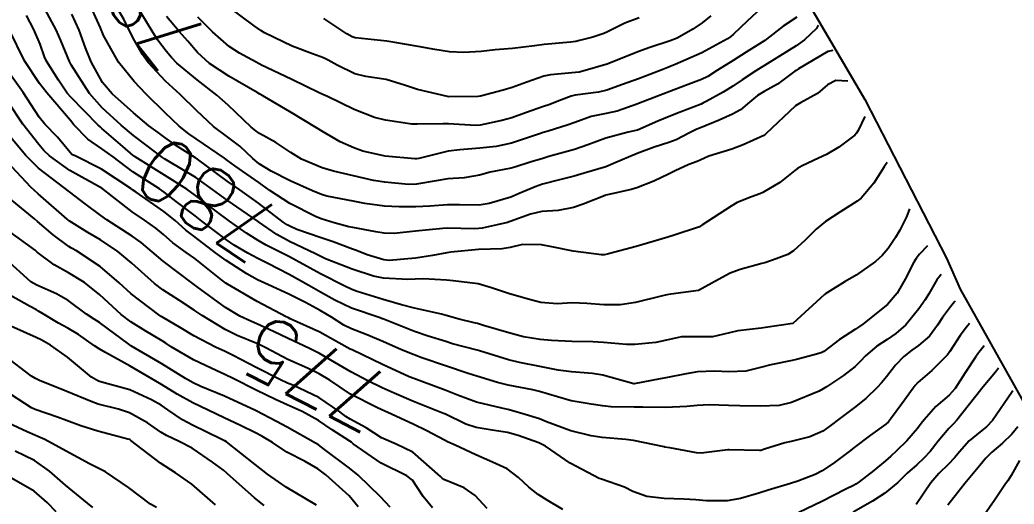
# Model space of a CAD drawing. Header units: metres. Extents: x 318500 to 325275, y 7408834 to 7428799.
# Drawn here: x 322826.7 to 322889.8, y 7421859.4 to 7421890.1 of the extents above; entities that cross this region are included whole.
import ezdxf
from ezdxf.enums import TextEntityAlignment as Align

# ---------------------------------------------------------------- set-up
doc = ezdxf.new("R2010")
doc.units = ezdxf.units.M
doc.header["$MEASUREMENT"] = 0
for name, color, linetype in [('Area', 45, 'Continuous'), ('Cotas', 45, 'Continuous'), ('Curvas de Nivel 1m', 11, 'Continuous'), ('Curvas de Nivel 5m', 15, 'Continuous'), ('Vias Primárias', 230, 'Continuous')]:
    doc.layers.add(name, color=color, linetype=linetype)
doc.styles.add('Style-STANDARD', font='STANDARD.shx')

msp = doc.modelspace()

# ---------------------------------------------------------------- linework, layer by layer
at = {"layer": 'Area'}
msp.add_lwpolyline([(322875.621, 7421893.09), (322880.317, 7421885.077), (322885.515, 7421875.006), (322886.378, 7421873.03), (322898.349, 7421851.69), (322899.536, 7421849.244), (322901.88, 7421844.975), (322903.849, 7421840.967), (322905.011, 7421838.711), (322906.333, 7421836.373), (322909.103, 7421830.615), (322909.934, 7421829.307), (322912.324, 7421825.468), (322916.048, 7421818.808), (322920.36, 7421811.198), (322924.713, 7421803.145)], dxfattribs=at)
at = {"layer": 'Curvas de Nivel 1m', "flags": 128}
for points, elevation in [([(322881.74, 7421881.07), (322881.685, 7421880.981), (322881.547, 7421880.785), (322880.895, 7421879.765), (322880.085, 7421878.806), (322879.848, 7421878.612), (322878.744, 7421877.918), (322877.835, 7421877.335), (322877.233, 7421876.839), (322876.53, 7421876.138), (322875.809, 7421875.459), (322875.436, 7421875.235), (322874.456, 7421874.873), (322873.97, 7421874.706), (322873.797, 7421874.658), (322872.411, 7421874.28), (322871.787, 7421874.042), (322871.049, 7421873.653), (322869.77, 7421872.94), (322868.019, 7421872.706), (322867.767, 7421872.674), (322867.392, 7421872.592), (322865.762, 7421872.179), (322864.804, 7421872.047), (322863.76, 7421872.032), (322862.67, 7421872.121), (322861.757, 7421872.154), (322860.8, 7421872.098), (322859.757, 7421872.184), (322859.05, 7421872.371), (322857.765, 7421872.738), (322856.625, 7421873.111), (322855.774, 7421873.362), (322854.201, 7421873.568), (322853.777, 7421873.592), (322852.296, 7421873.69), (322851.777, 7421873.663), (322851.325, 7421873.637), (322849.778, 7421873.733), (322849.128, 7421873.861), (322847.786, 7421874.295), (322846.096, 7421874.955), (322845.798, 7421875.097), (322845.467, 7421875.263), (322843.808, 7421876.058), (322843.012, 7421876.492), (322841.849, 7421877.31), (322841.82, 7421877.334), (322841.761, 7421877.37), (322839.84, 7421878.675), (322838.928, 7421879.349), (322837.861, 7421880.108), (322836.088, 7421881.176), (322835.879, 7421881.295), (322835.744, 7421881.392), (322834.68, 7421882.2), (322833.894, 7421882.787), (322833.119, 7421883.428), (322831.916, 7421884.535), (322831.114, 7421885.452), (322829.957, 7421887.259), (322829.85, 7421887.472), (322829.301, 7421888.808), (322829.004, 7421889.485), (322828.007, 7421891.332)], 781), ([(322879.25, 7421886.22), (322878.496, 7421886.28), (322877.948, 7421886.001), (322877.324, 7421885.455), (322876.235, 7421884.855), (322875.928, 7421884.671), (322874.036, 7421882.888), (322873.971, 7421882.827), (322873.908, 7421882.789), (322872.601, 7421882.195), (322871.89, 7421881.925), (322870.434, 7421881.48), (322869.883, 7421881.222), (322869.686, 7421881.138), (322869.163, 7421880.947), (322868.289, 7421880.541), (322867.871, 7421880.33), (322866.944, 7421879.894), (322865.857, 7421879.464), (322865.497, 7421879.354), (322863.986, 7421879.018), (322863.875, 7421878.994), (322863.849, 7421878.983), (322862.455, 7421878.419), (322861.838, 7421878.209), (322860.856, 7421878.033), (322859.833, 7421877.961), (322859.113, 7421877.799), (322857.823, 7421877.323), (322857.652, 7421877.272), (322856.994, 7421877.108), (322856.039, 7421876.897), (322855.818, 7421876.871), (322855.56, 7421876.867), (322853.817, 7421876.894), (322853.548, 7421876.884), (322851.815, 7421876.717), (322850.44, 7421876.567), (322849.814, 7421876.58), (322849.283, 7421876.676), (322847.817, 7421876.944), (322847.58, 7421876.996), (322846.64, 7421877.248), (322845.823, 7421877.491), (322845.449, 7421877.64), (322843.838, 7421878.471), (322842.565, 7421879.299), (322841.857, 7421879.793), (322840.341, 7421880.865), (322839.878, 7421881.196), (322839.671, 7421881.342), (322837.892, 7421882.573), (322837.423, 7421882.894), (322836.808, 7421883.376), (322835.912, 7421884.219), (322834.703, 7421885.408), (322833.942, 7421886.202), (322832.962, 7421887.43), (322831.977, 7421889.172), (322831.906, 7421889.368), (322831.88, 7421889.441), (322831.807, 7421889.618), (322830.994, 7421891.455)], 783), ([(322878.3, 7421888.17), (322877.973, 7421888.118), (322876.122, 7421887.018), (322875.96, 7421886.908), (322875.893, 7421886.861), (322874.782, 7421886.043), (322873.94, 7421885.567), (322873.513, 7421885.318), (322873.001, 7421884.899), (322872.428, 7421884.402), (322871.918, 7421884.127), (322871.076, 7421883.759), (322869.905, 7421883.271), (322869.669, 7421883.178), (322869.19, 7421882.947), (322868.341, 7421882.51), (322867.894, 7421882.343), (322866.957, 7421882.04), (322865.886, 7421881.635), (322864.38, 7421881.012), (322864.042, 7421880.853), (322863.877, 7421880.794), (322862.513, 7421880.391), (322861.868, 7421880.212), (322860.95, 7421879.967), (322859.859, 7421879.693), (322859.399, 7421879.535), (322858.388, 7421879.092), (322858.014, 7421878.931), (322857.847, 7421878.871), (322856.487, 7421878.467), (322855.839, 7421878.366), (322854.59, 7421878.388), (322853.839, 7421878.388), (322852.712, 7421878.292), (322851.836, 7421878.256), (322850.77, 7421878.257), (322849.836, 7421878.291), (322848.582, 7421878.475), (322847.841, 7421878.615), (322846.17, 7421878.93), (322845.847, 7421879.028), (322845.264, 7421879.266), (322843.859, 7421879.907), (322842.652, 7421880.515), (322841.875, 7421880.99), (322841.472, 7421881.316), (322840.664, 7421882.104), (322839.893, 7421882.685), (322838.973, 7421883.349), (322837.915, 7421884.347), (322836.866, 7421885.376), (322835.943, 7421886.234), (322834.826, 7421887.407), (322834.465, 7421887.913), (322833.974, 7421888.8), (322833.652, 7421889.423), (322833.304, 7421890.113), (322832.554, 7421891.435)], 784), ([(322880.33, 7421883.99), (322879.913, 7421883.104), (322879.8, 7421882.922), (322879.69, 7421882.812), (322878.674, 7421882.047), (322877.891, 7421881.578), (322877.387, 7421881.338), (322876.345, 7421880.853), (322876.044, 7421880.691), (322875.876, 7421880.571), (322874.931, 7421879.807), (322873.854, 7421879.168), (322873.659, 7421879.086), (322873.134, 7421878.897), (322872.231, 7421878.521), (322871.844, 7421878.303), (322869.982, 7421877.088), (322869.83, 7421876.989), (322869.796, 7421876.974), (322869.715, 7421876.941), (322868.296, 7421876.482), (322867.821, 7421876.335), (322866.895, 7421876.053), (322865.808, 7421875.744), (322864.062, 7421875.275), (322863.802, 7421875.21), (322863.618, 7421875.206), (322861.804, 7421875.447), (322860.458, 7421875.711), (322859.808, 7421875.847), (322858.595, 7421875.875), (322857.806, 7421875.675), (322857.316, 7421875.594), (322855.804, 7421875.553), (322854.038, 7421875.382), (322853.802, 7421875.345), (322852.874, 7421875.164), (322851.797, 7421874.988), (322850.136, 7421874.856), (322849.795, 7421874.893), (322848.747, 7421875.216), (322848.051, 7421875.475), (322847.803, 7421875.571), (322846.584, 7421876.025), (322845.81, 7421876.289), (322844.264, 7421876.827), (322843.817, 7421877.019), (322843.649, 7421877.113), (322843.405, 7421877.286), (322841.838, 7421878.498), (322840.654, 7421879.328), (322839.858, 7421879.88), (322837.962, 7421881.276), (322837.88, 7421881.333), (322837.841, 7421881.361), (322836.63, 7421882.121), (322835.893, 7421882.648), (322835.463, 7421882.964), (322834.874, 7421883.405), (322833.912, 7421884.211), (322832.54, 7421885.434), (322831.941, 7421886.141), (322831.223, 7421887.451), (322830.865, 7421888.353), (322830.451, 7421889.463), (322829.995, 7421890.483)], 782), ([(322873.77, 7421890.892), (322872.851, 7421890.047), (322871.985, 7421889.214), (322871.824, 7421889.071), (322871.603, 7421888.916), (322869.971, 7421888.03), (322868.279, 7421887.281), (322867.962, 7421887.156), (322867.829, 7421887.103), (322867.506, 7421886.975), (322866.401, 7421886.538), (322865.951, 7421886.373), (322864.935, 7421886.016), (322863.94, 7421885.668), (322863.422, 7421885.541), (322861.934, 7421885.335), (322861.69, 7421885.287), (322861.067, 7421885.053), (322860.258, 7421884.732), (322859.923, 7421884.617), (322858.782, 7421884.222), (322857.912, 7421883.908), (322857.285, 7421883.731), (322855.905, 7421883.438), (322855.613, 7421883.416), (322853.906, 7421883.519), (322853.535, 7421883.526), (322851.905, 7421883.491), (322851.58, 7421883.508), (322849.908, 7421883.745), (322849.197, 7421883.924), (322847.918, 7421884.437), (322846.218, 7421885.256), (322845.932, 7421885.394), (322845.7, 7421885.496), (322843.946, 7421886.326), (322841.996, 7421887.273), (322841.96, 7421887.291), (322841.922, 7421887.311), (322840.64, 7421888.003), (322839.971, 7421888.438), (322838.927, 7421889.351), (322837.994, 7421890.286)], 787), ([(322870.561, 7421890.372), (322869.995, 7421889.924), (322869.408, 7421889.529), (322868.409, 7421888.964), (322867.978, 7421888.787), (322866.614, 7421888.343), (322865.971, 7421888.103), (322864.444, 7421887.492), (322863.963, 7421887.318), (322863.737, 7421887.247), (322863.029, 7421887.029), (322862.186, 7421886.808), (322861.956, 7421886.776), (322860.384, 7421886.633), (322859.952, 7421886.541), (322858.862, 7421886.171), (322857.941, 7421885.837), (322857.38, 7421885.664), (322855.932, 7421885.286), (322855.788, 7421885.266), (322853.931, 7421885.245), (322853.826, 7421885.257), (322851.938, 7421885.699), (322851.175, 7421885.954), (322849.947, 7421886.329), (322848.65, 7421886.519), (322847.952, 7421886.702), (322846.836, 7421887.247), (322846.268, 7421887.561), (322845.964, 7421887.704), (322845.268, 7421887.965), (322843.972, 7421888.461), (322843.406, 7421888.72), (322842.22, 7421889.306), (322841.982, 7421889.444), (322841.563, 7421889.74), (322840.004, 7421890.909)], 788), ([(322876.002, 7421890.297), (322875.14, 7421889.725), (322874.088, 7421888.888), (322873.979, 7421888.809), (322872.804, 7421888.069), (322871.966, 7421887.55), (322870.976, 7421886.925), (322870.357, 7421886.531), (322869.951, 7421886.327), (322868.952, 7421885.948), (322867.939, 7421885.568), (322867.507, 7421885.403), (322866.413, 7421884.985), (322866.066, 7421884.85), (322865.927, 7421884.794), (322864.602, 7421884.328), (322863.917, 7421884.182), (322862.961, 7421883.983), (322861.909, 7421883.607), (322861.5, 7421883.453), (322860.225, 7421883.065), (322859.899, 7421882.973), (322859.744, 7421882.918), (322857.892, 7421882.299), (322856.915, 7421882.085), (322855.889, 7421881.973), (322854.627, 7421881.878), (322853.886, 7421881.785), (322852.021, 7421881.317), (322851.881, 7421881.294), (322851.767, 7421881.295), (322849.883, 7421881.465), (322848.459, 7421881.795), (322847.888, 7421881.996), (322847.029, 7421882.38), (322845.898, 7421883.029), (322845.528, 7421883.264), (322843.915, 7421884.251), (322842.108, 7421885.307), (322841.931, 7421885.404), (322841.744, 7421885.502), (322839.948, 7421886.542), (322838.725, 7421887.352), (322837.967, 7421888.043), (322837.363, 7421888.759), (322836.808, 7421889.378), (322835.994, 7421890.326)], 786), ([(322865.999, 7421890.258), (322865.091, 7421889.906), (322863.985, 7421889.362), (322863.751, 7421889.256), (322863.059, 7421889.029), (322862.215, 7421888.8), (322861.977, 7421888.747), (322861.637, 7421888.706), (322859.975, 7421888.556), (322859.359, 7421888.464), (322857.972, 7421888.304), (322856.864, 7421888.218), (322855.97, 7421888.113), (322854.883, 7421888.05), (322853.969, 7421888.086), (322853.04, 7421888.233), (322851.973, 7421888.432), (322850.487, 7421888.683), (322849.976, 7421888.775), (322849.587, 7421888.816), (322847.978, 7421888.985), (322847.791, 7421889.045), (322847.44, 7421889.238), (322845.994, 7421890.196)], 789), ([(322884.3, 7421875.79), (322883.808, 7421875.261), (322883.578, 7421874.978), (322883.444, 7421874.755), (322882.891, 7421873.656), (322882.374, 7421872.771), (322881.763, 7421872.051), (322880.202, 7421870.803), (322879.934, 7421870.62), (322879.745, 7421870.503), (322878.718, 7421869.833), (322877.724, 7421869.078), (322877.564, 7421868.99), (322877.022, 7421868.84), (322875.999, 7421868.573), (322875.715, 7421868.499), (322874.359, 7421868.225), (322873.708, 7421868.051), (322872.768, 7421867.831), (322871.703, 7421867.792), (322870.794, 7421867.833), (322869.703, 7421867.782), (322868.989, 7421867.659), (322867.697, 7421867.398), (322867.326, 7421867.335), (322865.69, 7421867.021), (322865.655, 7421867.026), (322863.698, 7421867.582), (322863.045, 7421867.681), (322861.701, 7421867.779), (322860.861, 7421867.894), (322859.706, 7421868.12), (322858.412, 7421868.387), (322857.712, 7421868.555), (322855.875, 7421869.118), (322855.72, 7421869.165), (322854.151, 7421869.571), (322853.726, 7421869.701), (322852.612, 7421870.05), (322851.732, 7421870.342), (322849.841, 7421871.097), (322849.739, 7421871.143), (322849.697, 7421871.158), (322849.559, 7421871.203), (322847.749, 7421871.82), (322846.676, 7421872.326), (322845.764, 7421872.845), (322845.03, 7421873.267), (322843.78, 7421873.963), (322842.431, 7421874.659), (322841.795, 7421874.976), (322841.16, 7421875.32), (322840.297, 7421875.824), (322839.808, 7421876.154), (322838.236, 7421877.356), (322837.825, 7421877.675), (322836.618, 7421878.598), (322835.847, 7421879.186), (322835.548, 7421879.395), (322833.866, 7421880.487), (322832.612, 7421881.433), (322831.885, 7421881.944), (322830.997, 7421882.559), (322830.125, 7421883.467), (322829.904, 7421883.738), (322828.4, 7421885.493), (322827.939, 7421886.077), (322826.995, 7421887.51), (322826.033, 7421889.466)], 779), ([(322885.17, 7421873.97), (322884.906, 7421873.616), (322884.384, 7421872.744), (322884.149, 7421872.363), (322883.76, 7421871.778), (322882.938, 7421870.762), (322882.3, 7421870.213), (322881.736, 7421869.841), (322881.095, 7421869.424), (322880.369, 7421868.794), (322880.053, 7421868.458), (322879.71, 7421868.121), (322878.966, 7421867.546), (322877.89, 7421866.827), (322877.689, 7421866.706), (322877.421, 7421866.567), (322875.68, 7421865.831), (322874.896, 7421865.65), (322873.677, 7421865.609), (322872.402, 7421865.624), (322871.677, 7421865.645), (322870.437, 7421865.688), (322869.677, 7421865.654), (322869.034, 7421865.589), (322867.676, 7421865.529), (322866.239, 7421865.545), (322865.675, 7421865.535), (322864.225, 7421865.561), (322863.676, 7421865.632), (322862.966, 7421865.738), (322861.679, 7421865.948), (322860.823, 7421866.194), (322859.685, 7421866.537), (322859.246, 7421866.639), (322857.688, 7421866.938), (322857.007, 7421867.107), (322855.696, 7421867.506), (322855.149, 7421867.678), (322853.705, 7421868.157), (322852.215, 7421868.67), (322851.715, 7421868.854), (322850.918, 7421869.188), (322849.725, 7421869.717), (322848.669, 7421870.156), (322847.733, 7421870.516), (322847.252, 7421870.754), (322846.465, 7421871.249), (322845.746, 7421871.684), (322844.831, 7421872.192), (322843.762, 7421872.72), (322842.464, 7421873.3), (322841.775, 7421873.629), (322841.095, 7421874.005), (322839.793, 7421874.846), (322839.113, 7421875.347), (322837.81, 7421876.332), (322837.227, 7421876.781), (322836.551, 7421877.379), (322835.829, 7421877.965), (322834.083, 7421879.18), (322833.849, 7421879.339), (322833.732, 7421879.421), (322831.868, 7421880.647), (322830.236, 7421881.465), (322829.999, 7421881.586), (322829.882, 7421881.706), (322829.089, 7421882.679), (322828.277, 7421883.494), (322827.907, 7421883.942), (322826.894, 7421885.51), (322825.95, 7421886.839)], 778), ([(322886.06, 7421872.28), (322886.016, 7421872.222), (322885.762, 7421871.913), (322885.252, 7421871.238), (322884.938, 7421870.738), (322884.431, 7421870.052), (322883.731, 7421869.458), (322883.319, 7421869.163), (322882.799, 7421868.764), (322882.266, 7421868.217), (322881.7, 7421867.468), (322881.393, 7421867.084), (322881.115, 7421866.786), (322880.385, 7421866.091), (322879.677, 7421865.522), (322878.737, 7421864.814), (322878.137, 7421864.349), (322877.658, 7421864.027), (322876.836, 7421863.659), (322875.647, 7421863.36), (322875.239, 7421863.271), (322873.956, 7421862.877), (322873.722, 7421862.796), (322873.639, 7421862.785), (322871.708, 7421862.84), (322871.639, 7421862.837), (322869.937, 7421862.633), (322869.636, 7421862.649), (322867.95, 7421862.957), (322867.641, 7421863.013), (322867.579, 7421863.023), (322865.647, 7421863.431), (322865.152, 7421863.493), (322863.649, 7421863.618), (322862.959, 7421863.718), (322861.655, 7421864.052), (322860.112, 7421864.615), (322859.666, 7421864.806), (322859.469, 7421864.875), (322858.764, 7421865.084), (322857.903, 7421865.336), (322857.664, 7421865.398), (322857.286, 7421865.483), (322855.671, 7421865.87), (322854.534, 7421866.28), (322853.682, 7421866.632), (322852.201, 7421867.172), (322851.693, 7421867.353), (322851.407, 7421867.47), (322849.706, 7421868.25), (322847.775, 7421869.174), (322847.72, 7421869.201), (322847.666, 7421869.231), (322846.407, 7421869.93), (322845.73, 7421870.296), (322843.859, 7421871.159), (322843.739, 7421871.217), (322843.694, 7421871.235), (322843.601, 7421871.282), (322841.754, 7421872.239), (322839.868, 7421873.339), (322839.771, 7421873.406), (322839.484, 7421873.634), (322837.794, 7421874.981), (322837.247, 7421875.368), (322836.397, 7421875.972), (322835.811, 7421876.49), (322835.329, 7421876.912), (322834.604, 7421877.408), (322833.828, 7421877.947), (322831.888, 7421879.44), (322831.85, 7421879.463), (322831.8, 7421879.491), (322829.866, 7421880.553), (322828.579, 7421881.49), (322828.222, 7421881.833), (322827.887, 7421882.202), (322826.876, 7421883.51), (322825.921, 7421884.935)], 777), ([(322886.98, 7421870.86), (322886.789, 7421870.624), (322886.379, 7421870.082), (322885.725, 7421869.067), (322885.581, 7421868.873), (322885.451, 7421868.733), (322884.578, 7421867.87), (322883.695, 7421867.102), (322883.521, 7421866.925), (322883.387, 7421866.755), (322882.68, 7421865.765), (322881.967, 7421864.776), (322881.83, 7421864.615), (322881.665, 7421864.467), (322880.68, 7421863.764), (322879.643, 7421862.98), (322879.542, 7421862.901), (322879.415, 7421862.803), (322878.412, 7421862.034), (322877.62, 7421861.501), (322877.172, 7421861.281), (322876.068, 7421860.853), (322875.608, 7421860.702), (322874.192, 7421860.286), (322873.602, 7421860.088), (322872.445, 7421859.744), (322871.597, 7421859.61), (322870.275, 7421859.608), (322869.597, 7421859.658), (322868.842, 7421859.703), (322867.598, 7421859.756), (322866.487, 7421859.865), (322865.602, 7421860.199), (322865.073, 7421860.466), (322863.61, 7421860.973), (322863.474, 7421861.021), (322861.624, 7421861.991), (322860.065, 7421863.064), (322859.643, 7421863.286), (322858.314, 7421863.754), (322857.648, 7421863.928), (322856.674, 7421864.086), (322855.651, 7421864.249), (322854.992, 7421864.469), (322853.66, 7421865.118), (322853.638, 7421865.129), (322853.581, 7421865.151), (322851.671, 7421865.896), (322850.447, 7421866.423), (322849.684, 7421866.78), (322848.788, 7421867.214), (322847.698, 7421867.78), (322846.436, 7421868.522), (322845.715, 7421868.944), (322845.075, 7421869.266), (322843.726, 7421869.901), (322842.791, 7421870.355), (322841.735, 7421870.823), (322841.393, 7421870.972), (322840.651, 7421871.326), (322839.748, 7421871.873), (322837.951, 7421873.174), (322837.769, 7421873.309), (322837.697, 7421873.361), (322835.791, 7421874.804), (322835.085, 7421875.401), (322834.383, 7421875.989), (322833.81, 7421876.395), (322832.211, 7421877.436), (322831.824, 7421877.711), (322830.844, 7421878.446), (322829.846, 7421879.211), (322829.484, 7421879.475), (322827.868, 7421880.718), (322827.078, 7421881.508), (322825.894, 7421882.939)], 776), ([(322856.36, 7421859.112), (322855.598, 7421859.932), (322854.901, 7421860.428), (322853.608, 7421860.951), (322853.494, 7421861.037), (322853.391, 7421861.153), (322851.633, 7421862.689), (322850.583, 7421863.191), (322849.644, 7421863.588), (322848.67, 7421864.234), (322847.656, 7421864.781), (322847.372, 7421864.949), (322846.996, 7421865.24), (322845.673, 7421866.152), (322844.026, 7421866.935), (322843.687, 7421867.075), (322843.226, 7421867.287), (322841.701, 7421868.055), (322840.231, 7421868.814), (322839.716, 7421869.07), (322839.117, 7421869.346), (322837.727, 7421870.069), (322836.922, 7421870.562), (322835.739, 7421871.258), (322835.652, 7421871.304), (322835.515, 7421871.393), (322833.76, 7421872.731), (322832.985, 7421873.428), (322831.785, 7421874.465), (322830.281, 7421875.463), (322829.967, 7421875.633), (322829.803, 7421875.733), (322828.799, 7421876.474), (322827.818, 7421877.334), (322827.625, 7421877.502), (322825.841, 7421878.948)], 774), ([(322852.887, 7421859.161), (322852.3, 7421859.872), (322851.607, 7421860.901), (322851.249, 7421861.184), (322849.622, 7421861.982), (322847.852, 7421863.227), (322847.733, 7421863.321), (322847.641, 7421863.378), (322846.508, 7421864.107), (322845.654, 7421864.698), (322844.617, 7421865.27), (322843.666, 7421865.688), (322842.957, 7421866.005), (322841.68, 7421866.619), (322840.268, 7421867.331), (322839.694, 7421867.622), (322839.203, 7421867.839), (322837.708, 7421868.538), (322836.291, 7421869.381), (322835.949, 7421869.614), (322835.724, 7421869.756), (322834.688, 7421870.364), (322833.735, 7421870.951), (322833.118, 7421871.426), (322831.758, 7421872.673), (322830.791, 7421873.455), (322829.779, 7421874.058), (322828.87, 7421874.568), (322827.798, 7421875.384), (322827.658, 7421875.501), (322825.813, 7421876.849)], 773), ([(322850.188, 7421859.194), (322849.59, 7421859.846), (322848.157, 7421861.222), (322847.617, 7421861.676), (322846.03, 7421862.858), (322845.638, 7421863.144), (322845.45, 7421863.262), (322843.65, 7421864.268), (322842.989, 7421864.626), (322841.684, 7421865.31), (322841.66, 7421865.325), (322841.639, 7421865.332), (322839.673, 7421866.238), (322838.176, 7421866.862), (322837.686, 7421867.088), (322837.201, 7421867.367), (322835.704, 7421868.302), (322833.774, 7421869.419), (322833.739, 7421869.439), (322833.72, 7421869.452), (322833.609, 7421869.533), (322831.735, 7421870.906), (322831.416, 7421871.124), (322830.92, 7421871.452), (322829.752, 7421872.303), (322829.02, 7421872.742), (322827.767, 7421873.282), (322827.392, 7421873.504), (322825.791, 7421874.943)], 772), ([(322848.174, 7421859.221), (322847.59, 7421859.91), (322846.106, 7421861.253), (322845.615, 7421861.624), (322844.802, 7421862.088), (322843.631, 7421862.694), (322842.727, 7421863.294), (322842.053, 7421863.713), (322841.646, 7421863.914), (322840.697, 7421864.371), (322839.655, 7421864.875), (322838.633, 7421865.35), (322837.667, 7421865.814), (322836.681, 7421866.369), (322835.684, 7421866.978), (322834.965, 7421867.401), (322833.701, 7421868.139), (322832.129, 7421869.021), (322831.717, 7421869.245), (322831.427, 7421869.444), (322830.421, 7421870.154), (322829.731, 7421870.561), (322829.134, 7421870.879), (322828.118, 7421871.494), (322827.882, 7421871.638), (322827.743, 7421871.716), (322827.3, 7421871.951), (322825.759, 7421872.818)], 771), ([(322842.207, 7421859.301), (322841.587, 7421859.796), (322839.855, 7421861.336), (322839.613, 7421861.542), (322838.914, 7421862.054), (322837.634, 7421862.932), (322836.812, 7421863.372), (322836.009, 7421863.75), (322835.646, 7421863.959), (322834.789, 7421864.541), (322833.658, 7421865.189), (322832.958, 7421865.427), (322831.664, 7421865.739), (322831.216, 7421865.897), (322829.676, 7421866.542), (322827.94, 7421867.242), (322827.688, 7421867.355), (322827.431, 7421867.503), (322825.709, 7421868.812)], 769), ([(322888.82, 7421868.02), (322888.619, 7421867.773), (322887.735, 7421866.699), (322887.689, 7421866.641), (322886.176, 7421864.722), (322885.928, 7421864.464), (322885.662, 7421864.187), (322884.987, 7421863.393), (322884.468, 7421862.738), (322884.076, 7421862.301), (322883.627, 7421861.892), (322883.021, 7421861.357), (322882.413, 7421860.768), (322881.603, 7421860.081), (322880.813, 7421859.573), (322879.591, 7421858.887)], 774), ([(322839.107, 7421859.345), (322837.6, 7421860.661), (322836.566, 7421861.376), (322835.619, 7421861.993), (322833.742, 7421863.418), (322833.684, 7421863.463), (322833.641, 7421863.483), (322833.549, 7421863.512), (322831.646, 7421864.017), (322830.551, 7421864.359), (322829.652, 7421864.696), (322829.084, 7421864.909), (322827.659, 7421865.401), (322827.438, 7421865.502), (322825.677, 7421866.654)], 768), ([(322889.73, 7421866.59), (322889.689, 7421866.52), (322888.423, 7421864.689), (322888.058, 7421864.3), (322887.659, 7421863.985), (322886.958, 7421863.403), (322886.341, 7421862.713), (322886.021, 7421862.329), (322885.628, 7421861.93), (322885.019, 7421861.329), (322884.522, 7421860.736), (322883.596, 7421859.357)], 773), ([(322835.36, 7421859.176), (322834.981, 7421859.399), (322833.596, 7421860.454), (322832.125, 7421861.435), (322831.614, 7421861.699), (322831.113, 7421861.952), (322829.629, 7421862.758), (322828.272, 7421863.491), (322827.835, 7421863.69), (322827.643, 7421863.772), (322827.163, 7421863.987), (322825.652, 7421864.683)], 767), ([(322890.03, 7421864.301), (322889.657, 7421863.825), (322889.059, 7421863.269), (322888.389, 7421862.689), (322888.014, 7421862.315), (322887.627, 7421861.841), (322887.105, 7421861.218), (322886.671, 7421860.709), (322886.2, 7421860.118), (322885.596, 7421859.326)], 772), ([(322831.318, 7421859.184), (322830.976, 7421859.449), (322829.597, 7421860.586), (322828.582, 7421861.485), (322827.62, 7421862.16), (322826.386, 7421862.755)], 766), ([(322890.14, 7421862.157), (322889.618, 7421861.202), (322889.408, 7421860.878), (322889.256, 7421860.675), (322888.579, 7421859.664), (322887.893, 7421858.695)], 771)]:
    msp.add_lwpolyline(points, dxfattribs=dict(at, elevation=elevation))
at = {"layer": 'Curvas de Nivel 5m', "flags": 128}
for points, elevation in [([(322877.36, 7421889.79), (322877.267, 7421889.564), (322876.501, 7421888.852), (322875.976, 7421888.482), (322874.91, 7421887.817), (322873.963, 7421887.234), (322873.749, 7421887.105), (322873.418, 7421886.895), (322872.534, 7421886.321), (322871.945, 7421885.921), (322871.33, 7421885.529), (322870.255, 7421884.935), (322870.042, 7421884.824), (322869.928, 7421884.775), (322868.608, 7421884.271), (322867.915, 7421883.994), (322867.195, 7421883.687), (322865.902, 7421883.127), (322865.8, 7421883.093), (322865.31, 7421882.999), (322863.896, 7421882.615), (322862.736, 7421882.188), (322861.889, 7421881.9), (322860.258, 7421881.439), (322859.883, 7421881.329), (322859.08, 7421881.082), (322858.183, 7421880.787), (322857.874, 7421880.706), (322856.534, 7421880.45), (322855.867, 7421880.27), (322854.904, 7421880.095), (322853.863, 7421880.025), (322853.118, 7421879.905), (322851.858, 7421879.692), (322851.361, 7421879.682), (322849.859, 7421879.813), (322849.14, 7421879.932), (322847.865, 7421880.221), (322846.605, 7421880.512), (322845.872, 7421880.721), (322844.558, 7421881.273), (322843.884, 7421881.7), (322842.94, 7421882.344), (322841.896, 7421882.908), (322841.659, 7421883.075), (322841.377, 7421883.318), (322839.92, 7421884.7), (322839.188, 7421885.347), (322837.944, 7421886.309), (322836.65, 7421887.38), (322836.309, 7421887.731), (322835.967, 7421888.134), (322835.43, 7421888.854), (322835.089, 7421889.403), (322834.007, 7421891.189)], 785), ([(322883.16, 7421878.13), (322882.978, 7421877.623), (322882.555, 7421876.769), (322882.278, 7421876.318), (322881.813, 7421875.617), (322881.425, 7421875.167), (322881.003, 7421874.792), (322879.787, 7421873.913), (322879.082, 7421873.515), (322877.954, 7421872.828), (322877.848, 7421872.751), (322877.769, 7421872.684), (322875.75, 7421870.86), (322874.029, 7421870.594), (322873.745, 7421870.559), (322872.257, 7421870.388), (322871.74, 7421870.261), (322870.649, 7421870.014), (322869.736, 7421870.008), (322868.685, 7421870.002), (322867.733, 7421869.803), (322867.05, 7421869.651), (322865.728, 7421869.515), (322865.203, 7421869.523), (322863.73, 7421869.654), (322863.068, 7421869.685), (322861.727, 7421869.718), (322860.443, 7421869.775), (322859.728, 7421869.832), (322858.656, 7421870.012), (322857.732, 7421870.25), (322856.13, 7421870.722), (322855.737, 7421870.847), (322855.519, 7421870.905), (322854.576, 7421871.137), (322853.743, 7421871.358), (322853.464, 7421871.435), (322851.75, 7421871.829), (322850.911, 7421872.03), (322849.758, 7421872.38), (322848.107, 7421872.883), (322847.767, 7421873.006), (322847.276, 7421873.237), (322845.781, 7421874.002), (322844.229, 7421874.84), (322843.797, 7421875.078), (322843.383, 7421875.286), (322842.327, 7421875.824), (322841.808, 7421876.128), (322841.083, 7421876.591), (322839.997, 7421877.337), (322839.822, 7421877.469), (322839.335, 7421877.838), (322837.844, 7421878.982), (322837.287, 7421879.368), (322835.863, 7421880.268), (322834.007, 7421881.418), (322833.933, 7421881.472), (322833.881, 7421881.509), (322833.235, 7421882.078), (322831.898, 7421883.23), (322831.782, 7421883.325), (322831.656, 7421883.444), (322829.926, 7421885.205), (322829.702, 7421885.473), (322829.14, 7421886.284), (322828.384, 7421887.494), (322828.249, 7421887.782), (322827.971, 7421888.571), (322827.583, 7421889.504), (322827.113, 7421890.389)], 780), ([(322861.149, 7421859.047), (322860.17, 7421859.636), (322859.599, 7421860.006), (322858.998, 7421860.473), (322858.342, 7421861.089), (322857.618, 7421861.63), (322856.688, 7421862.045), (322855.631, 7421862.517), (322854.323, 7421863.14), (322853.841, 7421863.346), (322853.643, 7421863.444), (322852.534, 7421864.052), (322851.653, 7421864.462), (322850.05, 7421865.196), (322849.663, 7421865.382), (322849.341, 7421865.528), (322847.677, 7421866.374), (322846.36, 7421867.25), (322845.696, 7421867.668), (322844.949, 7421868.02), (322843.709, 7421868.562), (322842.298, 7421869.301), (322841.917, 7421869.502), (322841.723, 7421869.591), (322840.487, 7421870.088), (322839.731, 7421870.464), (322838.257, 7421871.355), (322837.745, 7421871.698), (322836.82, 7421872.308), (322835.764, 7421872.998), (322835.232, 7421873.398), (322833.789, 7421874.683), (322832.902, 7421875.429), (322831.807, 7421876.165), (322830.996, 7421876.637), (322829.819, 7421877.371), (322829.762, 7421877.414), (322829.694, 7421877.472), (322827.844, 7421879.072), (322827.38, 7421879.505), (322825.874, 7421881.121)], 775), ([(322845.525, 7421859.316), (322843.598, 7421860.473), (322842.4, 7421861.298), (322841.619, 7421861.912), (322839.808, 7421863.337), (322839.701, 7421863.399), (322839.641, 7421863.427), (322839.473, 7421863.51), (322837.65, 7421864.404), (322837.024, 7421864.74), (322836.084, 7421865.384), (322835.664, 7421865.663), (322835.055, 7421866.014), (322833.678, 7421866.637), (322832.041, 7421867.08), (322831.686, 7421867.185), (322831.229, 7421867.447), (322829.709, 7421868.718), (322828.638, 7421869.486), (322828.038, 7421869.81), (322827.725, 7421869.964), (322826.916, 7421870.32), (322825.733, 7421870.855)], 770), ([(322887.9, 7421869.44), (322887.565, 7421869.021), (322887.497, 7421868.93), (322887.342, 7421868.706), (322886.69, 7421867.73), (322886.064, 7421866.724), (322885.686, 7421866.3), (322884.83, 7421865.587), (322884.094, 7421864.746), (322883.912, 7421864.501), (322883.662, 7421864.187), (322882.997, 7421863.413), (322882.333, 7421862.77), (322881.972, 7421862.438), (322881.63, 7421862.128), (322880.89, 7421861.518), (322879.96, 7421860.796), (322879.748, 7421860.659), (322879.608, 7421860.582), (322879.131, 7421860.333), (322877.597, 7421859.559), (322876.138, 7421858.852)], 775), ([(322828.989, 7421858.893), (322828.428, 7421859.487), (322827.591, 7421860.221), (322826.006, 7421861.114)], 765)]:
    msp.add_lwpolyline(points, dxfattribs=dict(at, elevation=elevation))
at = {"layer": 'Vias Primárias'}
for points in [[(323715.644, 7420145.548, 0), (323709.04, 7420132.939)], [(323831.088, 7420001.787, 0), (323833.844, 7420008.443, 0.220888)]]:
    msp.add_lwpolyline(points, format="xyb", dxfattribs=at)

# ---------------------------------------------------------------- texts
at = {"layer": 'Cotas', "style": 'Style-STANDARD'}
for s, rotation, p in [('785', 128.45444, (322834.389, 7421891.441, 785)), ('780', 146.21899, (322838.594, 7421878.738, 780)), ('775', 152.93104, (322845.457, 7421867.667, 775))]:
    msp.add_text(s, height=4, rotation=rotation, dxfattribs=at).set_placement(p, align=Align.MIDDLE_CENTER)

doc.saveas('drawing.dxf')
